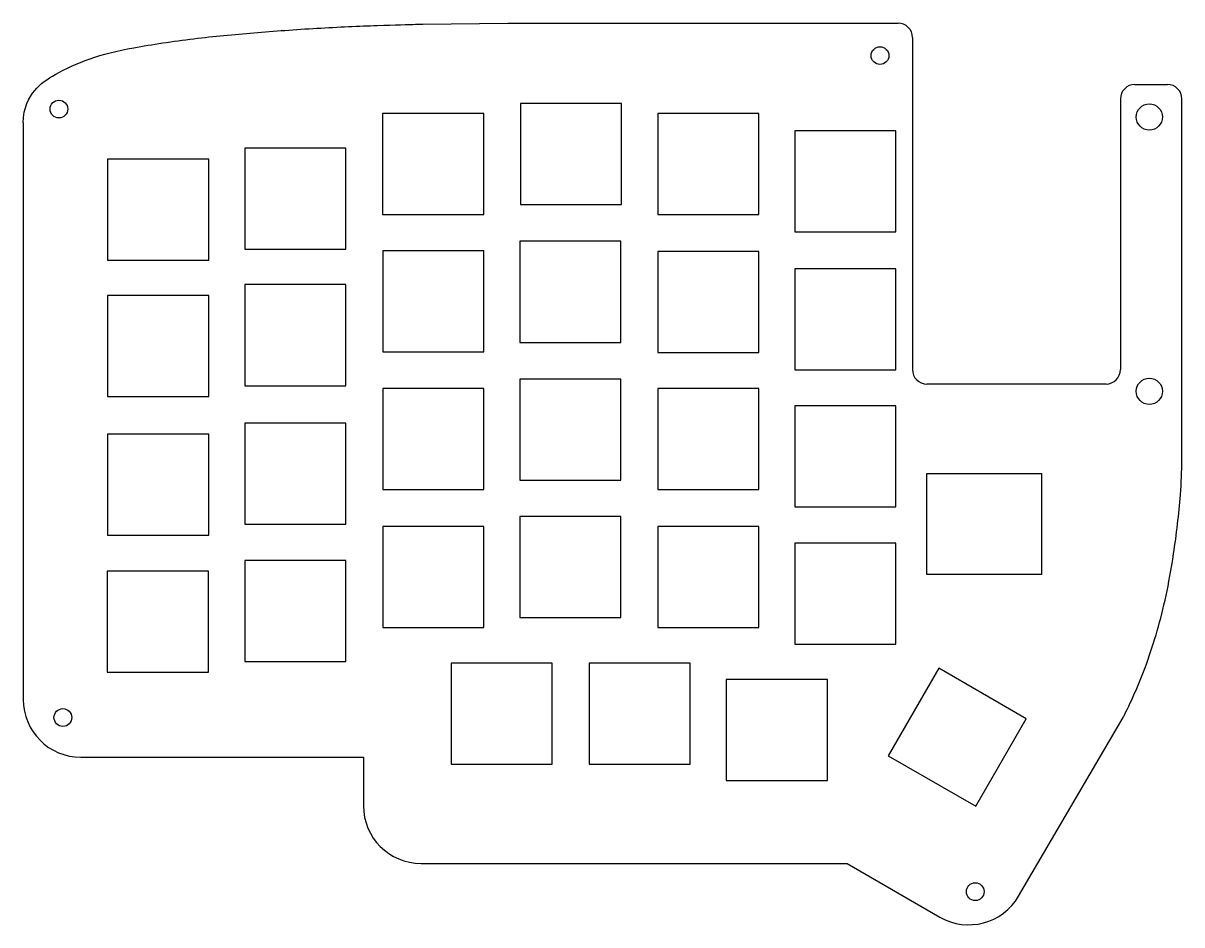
# Model space of a CAD drawing. Header units: millimetres. Extents: x -80 to 80, y -63 to 62.
import ezdxf

# ---------------------------------------------------------------- set-up
doc = ezdxf.new("R2010")
doc.units = ezdxf.units.MM
doc.layers.get('0').update_dxf_attribs({"linetype": 'CONTINUOUS'})

msp = doc.modelspace()

# ---------------------------------------------------------------- linework, layer by layer
for p, q in [((-24.91, 62.03), (-13.1, 62.16)), ((-13.1, 62.16), (40.94, 62.16)), ((42.94, 60.16), (42.94, 14.16)), ((73.75, 53.66), (78.25, 53.66)), ((71.75, 51.66), (71.75, 14.16)), ((80.25, 1.65), (80.25, 51.66)), ((-80.25, 48.33), (-80.25, -31.53)), ((-68.55, 43.34), (-68.55, 29.34)), ((-54.55, 43.34), (-68.55, 43.34)), ((-54.55, 29.34), (-54.55, 43.34)), ((-68.55, 29.34), (-54.55, 29.34)), ((69.75, 12.16), (44.94, 12.16)), ((-6.95, -26.51), (-20.95, -26.51)), ((-20.95, -26.51), (-20.95, -40.51)), ((-6.95, -36.08), (-6.95, -26.51)), ((57.64, -58.78), (72.11, -34.03)), ((-6.95, -40.51), (-6.95, -36.09)), ((-72.25, -39.53), (-33.12, -39.53)), ((-33.12, -39.53), (-33.12, -46.25)), ((-20.95, -40.51), (-6.95, -40.51)), ((-25.12, -54.25), (33.9, -54.25)), ((33.9, -54.25), (46.73, -61.67))]:
    msp.add_line(p, q)
for points in [[(-11.38, 51.03), (-11.38, 37.03), (2.62, 37.03), (2.62, 51.03)], [(-16.46, 35.64), (-16.46, 49.64), (-30.46, 49.64), (-30.46, 35.64)], [(7.65, 35.64), (21.65, 35.64), (21.65, 49.64), (7.65, 49.64)], [(26.65, 33.24), (40.65, 33.24), (40.65, 47.24), (26.65, 47.24)], [(-49.55, 30.84), (-35.55, 30.84), (-35.55, 44.84), (-49.55, 44.84)], [(-16.45, 16.64), (-16.45, 30.64), (-30.45, 30.64), (-30.45, 16.64)], [(-11.45, 31.94), (-11.45, 17.94), (2.55, 17.94), (2.55, 31.94)], [(7.65, 16.54), (21.65, 16.54), (21.65, 30.54), (7.65, 30.54)], [(40.65, 28.14), (26.65, 28.14), (26.65, 14.14), (40.65, 14.14)], [(-49.55, 11.94), (-35.55, 11.94), (-35.55, 25.94), (-49.55, 25.94)], [(-54.55, 24.44), (-68.55, 24.44), (-68.55, 10.44), (-54.55, 10.44)], [(2.55, 12.84), (-11.45, 12.84), (-11.45, -1.16), (2.55, -1.16)], [(-16.45, -2.46), (-16.45, 11.54), (-30.45, 11.54), (-30.45, -2.46)], [(7.65, -2.46), (21.65, -2.46), (21.65, 11.54), (7.65, 11.54)], [(40.65, -4.86), (40.65, 9.14), (26.65, 9.14), (26.65, -4.86)], [(-49.54, -7.26), (-35.54, -7.26), (-35.54, 6.74), (-49.54, 6.74)], [(-54.55, 5.24), (-68.55, 5.24), (-68.55, -8.76), (-54.55, -8.76)], [(60.79, -0.23), (60.79, -14.23), (44.91, -14.23), (44.91, -0.23)], [(2.55, -6.16), (-11.45, -6.16), (-11.45, -20.16), (2.55, -20.16)], [(-30.45, -7.56), (-30.45, -21.56), (-16.45, -21.56), (-16.45, -7.56)], [(21.65, -21.56), (21.65, -7.56), (7.65, -7.56), (7.65, -21.56)], [(26.65, -9.86), (26.65, -23.86), (40.65, -23.86), (40.65, -9.86)], [(-49.55, -12.26), (-49.55, -26.26), (-35.55, -26.26), (-35.55, -12.26)], [(-54.6, -27.76), (-54.6, -13.76), (-68.6, -13.76), (-68.6, -27.76)], [(12.15, -26.51), (-1.85, -26.51), (-1.85, -40.51), (12.15, -40.51)], [(51.71, -46.32), (58.71, -34.2), (46.59, -27.2), (39.58, -39.32)], [(31.15, -28.76), (17.15, -28.76), (17.15, -42.76), (31.15, -42.76)]]:
    msp.add_lwpolyline(points, close=True)
for centre, radius in [((38.44, 57.66), 1.23), ((-75.3, 50.26), 1.23), ((75.75, 49.16), 1.82), ((75.75, 11.16), 1.82), ((-74.75, -34.03), 1.23), ((51.63, -58.15), 1.23)]:
    msp.add_circle(centre, radius)
for centre, radius, start, end in [((40.94, 60.16), 2, 0, 90), ((73.75, 51.66), 2, 90, 180), ((78.25, 51.66), 2, 0, 90), ((44.94, 14.16), 2, 180, 270), ((69.75, 14.16), 2, -90, 0), ((-72.25, -31.53), 8, 180, 270), ((-25.12, -46.25), 8, 180, 270), ((50.73, -54.74), 8, 239.9732, 329.6885)]:
    msp.add_arc(centre, radius, start, end)
msp.add_open_spline([(-80.25, 48.33), (-80.2, 50.5), (-78.7, 53.2), (-76.14, 54.98), (-71.07, 57.41), (-65.48, 58.75), (-56.46, 60.11), (-48.42, 60.83), (-39.59, 61.5), (-30.66, 61.88), (-24.94, 62.03), (-24.93, 62.03), (-24.92, 62.03), (-24.91, 62.03)], degree=3)
msp.add_open_spline([(72.11, -34.03), (72.15, -33.95), (72.19, -33.86), (72.24, -33.78), (73.42, -31.42), (74.47, -29.06), (75.38, -26.51), (75.93, -24.99), (76.42, -23.44), (76.83, -22.01), (77.29, -20.43), (77.68, -18.96), (78.08, -17.12), (78.43, -15.47), (78.78, -13.51), (79.11, -11.32), (79.51, -8.69), (79.86, -5.83), (80.05, -3.18), (80.18, -1.5), (80.25, 0.1), (80.25, 1.64), (80.25, 1.64), (80.25, 1.65), (80.25, 1.65)], degree=3, knots=[-0.010214, -0.010214, -0.010214, -0.010214, 0, 0, 0, 0.25, 0.25, 0.25, 0.399934, 0.399934, 0.399934, 0.564436, 0.564436, 0.564436, 0.712219, 0.712219, 0.712219, 0.888815, 0.888815, 0.888815, 1, 1, 1, 1.000273, 1.000273, 1.000273, 1.000273])

doc.saveas('drawing.dxf')
